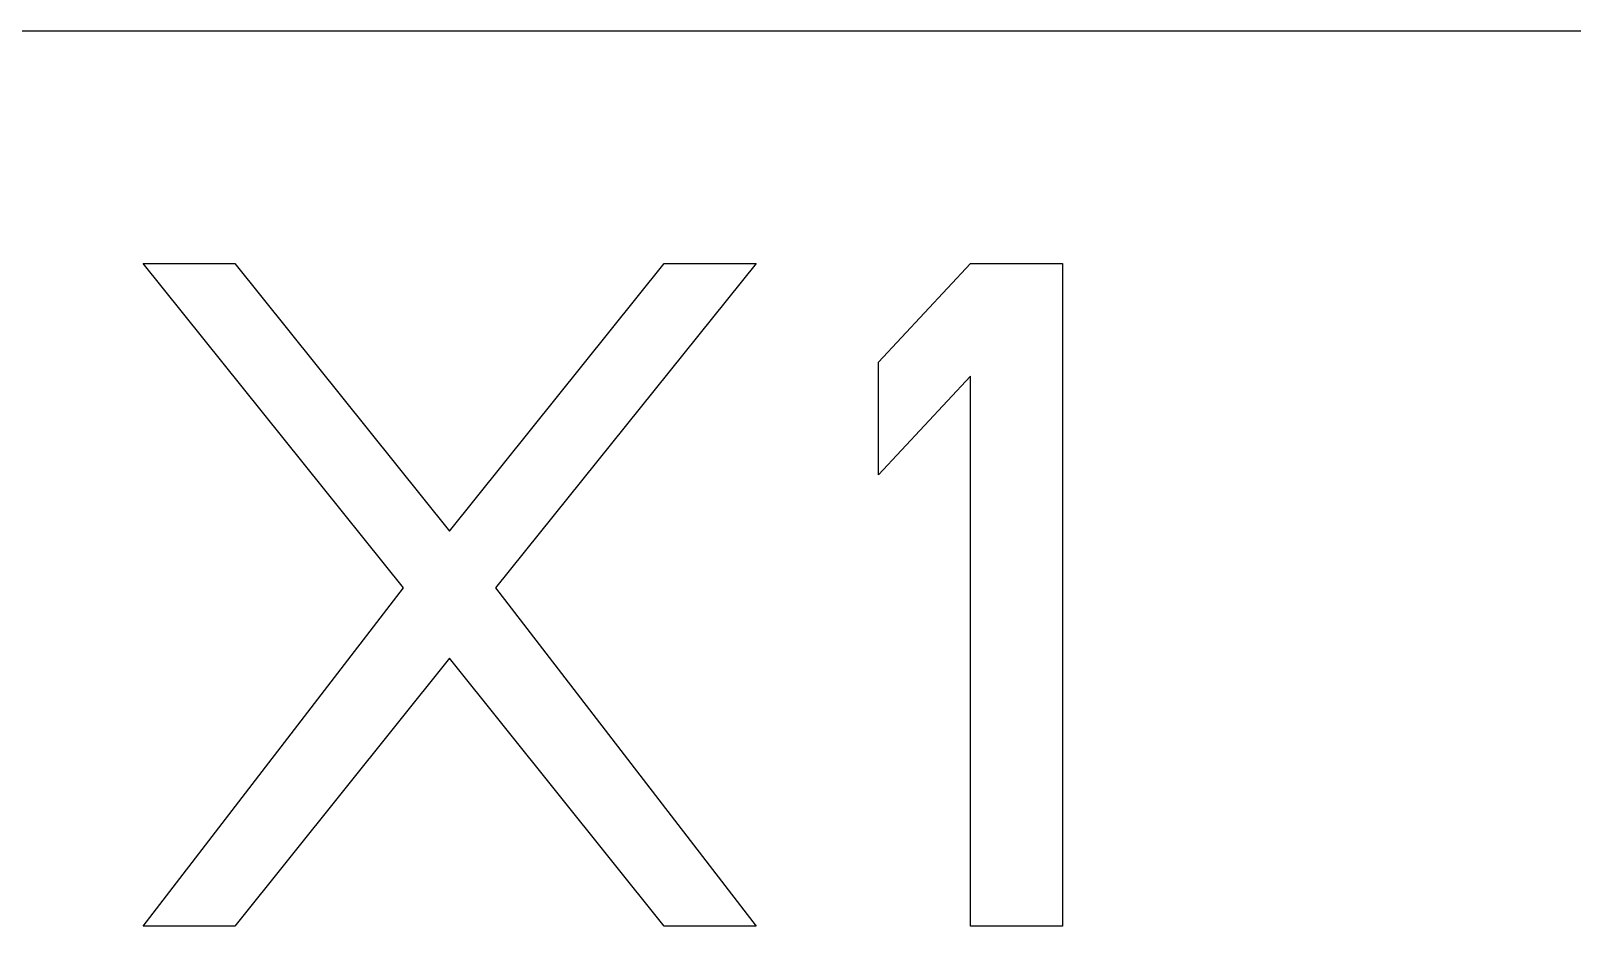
# Model space of a CAD drawing. Extents: x 10 to 952, y 6 to 232.
# Drawn here: x 708.784 to 712.523, y 144.725 to 146.897 of the extents above; entities that cross this region are included whole.
import ezdxf

# ---------------------------------------------------------------- set-up
doc = ezdxf.new("R2010")
doc.units = 0
doc.header["$LTSCALE"] = 5
doc.header["$MEASUREMENT"] = 0
doc.layers.get('0').update_dxf_attribs({"linetype": 'CONTINUOUS'})

msp = doc.modelspace()

# ---------------------------------------------------------------- linework, layer by layer
at = {"color": 7, "linetype": 'Continuous'}
for p, q in [((703.3714, 146.8968), (713.6011, 146.8968)), ((709.6879, 145.5462), (709.0559, 146.3328)), ((709.0559, 146.3328), (709.279, 146.3328)), ((709.279, 146.3328), (709.7994, 145.683)), ((709.7994, 145.683), (710.3199, 146.3328)), ((710.5429, 146.3328), (709.911, 145.5462)), ((710.3199, 146.3328), (710.5429, 146.3328)), ((710.8403, 146.0934), (711.0633, 146.3328)), ((711.0633, 146.3328), (711.2864, 146.3328)), ((711.2864, 146.3328), (711.2864, 144.7253)), ((710.8403, 145.8198), (710.8403, 146.0934)), ((711.0633, 146.0592), (710.8403, 145.8198)), ((711.0633, 144.7253), (711.0633, 146.0592)), ((709.0559, 144.7253), (709.6879, 145.5462)), ((709.911, 145.5462), (710.5429, 144.7253)), ((709.7994, 145.3751), (709.279, 144.7253)), ((710.3199, 144.7253), (709.7994, 145.3751)), ((709.279, 144.7253), (709.0559, 144.7253)), ((710.5429, 144.7253), (710.3199, 144.7253)), ((711.2864, 144.7253), (711.0633, 144.7253))]:
    msp.add_line(p, q, dxfattribs=at)

doc.saveas('drawing.dxf')
